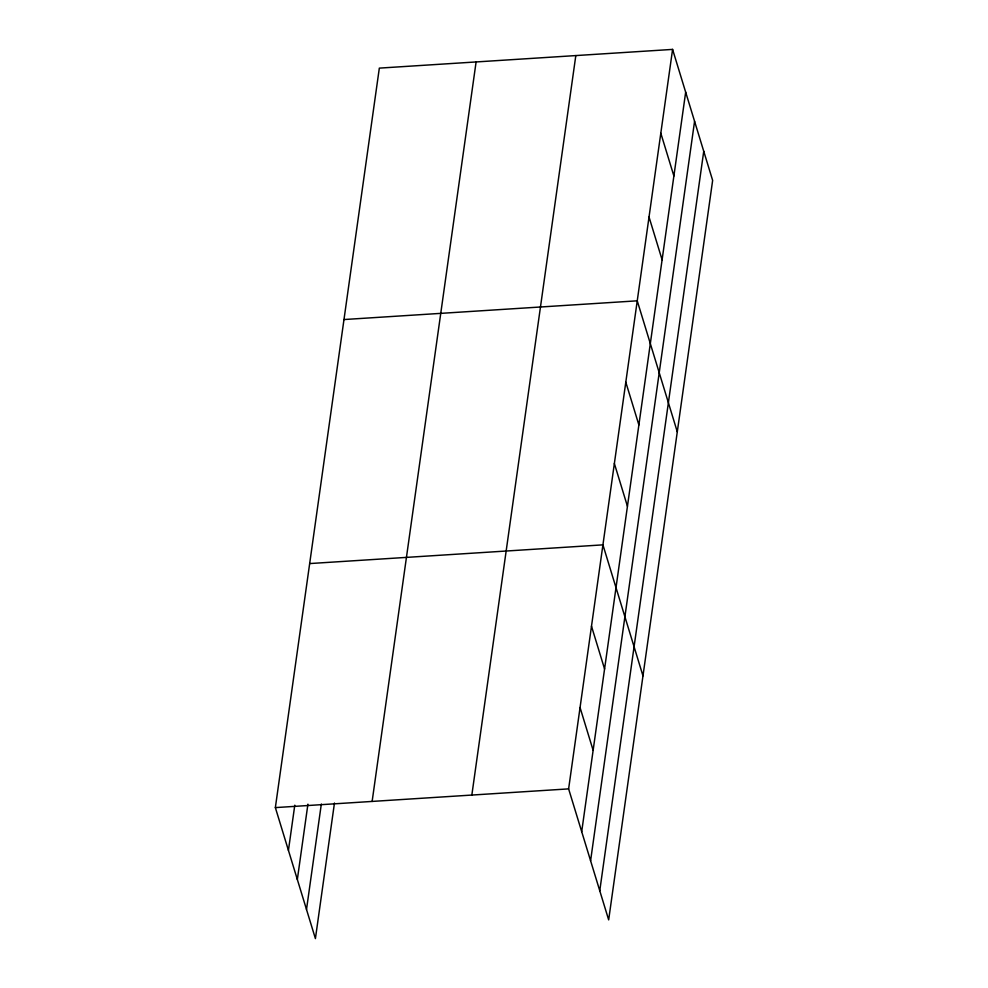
<?xml version="1.0" encoding="UTF-8"?>
<svg xmlns="http://www.w3.org/2000/svg" width="988" height="988" viewBox="0 0 988 988"><rect width="100%" height="100%" fill="white"/><g stroke="black" fill="none" stroke-linecap="round" stroke-linejoin="round"><path stroke-width="1.48" d="M334.463 803.034L315.407 938.6L275.356 807.604L379.33 68.123L672.593 49.4L712.644 180.396L608.67 919.877L568.619 788.881L672.593 49.4M288.434 850.384L294.782 805.195M297.339 879.493L307.923 804.17M306.502 909.491L321.335 804.047M372.13 801.429L476.105 61.948M471.844 795.056L575.819 55.575M581.697 831.661L685.672 92.18M590.589 860.77L694.576 121.289M599.765 890.768L703.74 151.288M343.985 319.544L637.248 300.821L677.286 431.818M309.664 563.568L602.927 544.857L642.978 675.854M275.356 807.604L568.619 788.881M660.811 133.207L673.89 175.988M649.03 217.014L662.108 259.795M625.799 382.171L638.878 424.951M614.363 463.508L627.442 506.288M591.491 626.194L604.57 668.975M580.055 707.544L593.133 750.324"/></g></svg>
